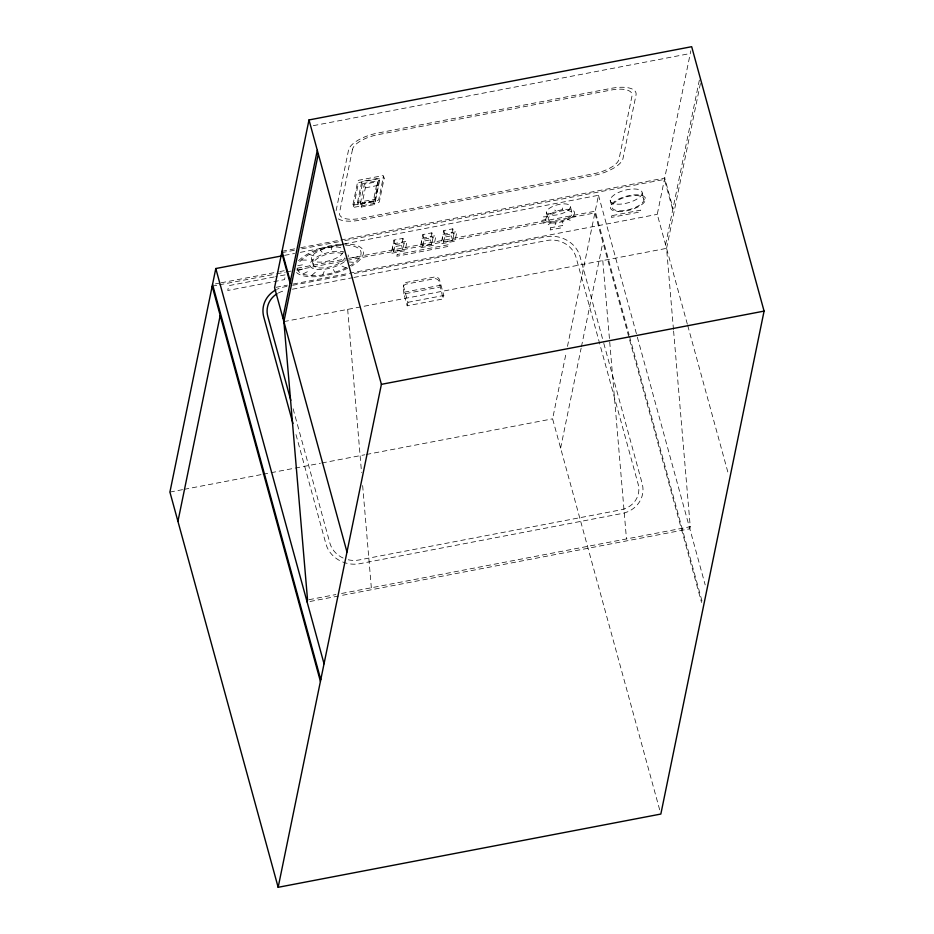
<?xml version="1.0" encoding="UTF-8"?>
<svg xmlns="http://www.w3.org/2000/svg" width="934" height="934" viewBox="0 0 934 934"><rect width="100%" height="100%" fill="white"/><g stroke="black" fill="none" stroke-linecap="round" stroke-linejoin="round"><path stroke-width="0.7" stroke-dasharray="4.67 3.5" d="M336.112 210.605L348.545 150.047A28.102 11.045 -15.3 0 1 378.13 132.955L611.315 88.333A28.102 11.045 -15.3 0 1 636.019 95.023L623.013 158.406A28.102 11.045 -15.3 0 1 593.417 175.499L360.244 220.12A28.102 11.045 -15.3 0 1 336.112 216.851M331.278 249.658L331.909 246.611M352.97 204.523L357.78 181.103A1.646 0.654 -15.3 0 1 359.508 180.099L382.088 175.779A1.646 0.654 -15.3 0 1 383.547 176.164L384.143 178.359L379.332 201.791A1.646 0.654 -15.3 0 1 377.593 202.795L355.013 207.114A1.646 0.654 -15.3 0 1 353.566 206.718L352.97 204.523A1.646 0.654 -15.3 0 0 354.418 204.92L376.997 200.6A1.646 0.654 -15.3 0 0 378.737 199.596L383.547 176.164M353.566 206.718L358.376 183.297A1.646 0.654 -15.3 0 1 360.115 182.293L382.695 177.974A1.646 0.654 -15.3 0 1 384.143 178.359M357.465 202.538L361.797 181.453L379.041 178.149L379.636 180.344L375.316 201.44L358.072 204.733L357.465 202.538L374.709 199.234L379.041 178.149M358.072 204.733L362.404 183.648L361.797 181.453M360.407 203.39L364.353 184.173L377.301 181.698L378.305 185.352L374.359 204.569L361.411 207.044L360.407 203.39L373.367 200.903L377.301 181.698M361.411 207.044L365.346 187.839L364.353 184.173M402.951 238.38L401.527 245.362L392.549 247.078L393.809 251.655L402.776 249.938L404.212 242.957L402.951 238.38L393.985 240.096L391.276 253.359L405.111 250.709L407.072 241.159L393.237 243.809M393.809 251.655L395.234 244.673L393.985 240.096M403.336 286.586L403.698 284.847M403.943 293.93L403.301 288.524A4.121 3.724 11.6 0 1 406.29 284.099L434.193 278.752A4.121 3.724 11.6 0 1 439.178 281.648L443.078 298.95L407.201 305.815L403.943 293.93L439.821 287.053M407.201 305.815L407.924 302.324L403.663 286.773A4.121 3.724 11.6 0 1 406.64 282.348L434.543 277.013A4.121 3.724 11.6 0 1 439.54 279.908L443.802 295.459L443.078 298.95M431.858 232.846L430.422 239.84L421.456 241.556L422.705 246.121L431.671 244.404L433.107 237.423L431.858 232.846L422.892 234.562L420.172 247.837L434.018 245.187L435.98 235.625L422.133 238.275M422.705 246.121L424.141 239.139L422.892 234.562M452.78 228.842L451.356 235.823L442.377 237.551L443.638 242.116L452.605 240.4L454.041 233.418L452.78 228.842L443.813 230.558L441.105 243.821L454.94 241.17L456.901 231.62L443.066 234.271M443.638 242.116L445.063 235.135L443.813 230.558M562.198 209.741L562.56 207.99M659.684 809.836L552.601 418.829L566.308 352.095M567.475 346.409L598.496 195.288L344.798 243.844M560.622 448.11L581.135 348.172M581.427 346.748L602.885 242.21M687.354 324.215L657.256 214.353L690.833 50.786M665.568 244.696L699.403 79.892M673.472 329.55L666.572 248.351L700.99 80.698M673.601 330.998L690.249 526.729L689.817 528.796L340.104 595.729M322.767 274.748L324.168 271.56M555.111 224.709L556.057 222.864M311.769 275.378L315.61 272.051M548.223 224.744L550.698 222.864M303.235 273.884L308.967 270.883M543.495 223.226L547.044 221.65M298.355 270.463L305.173 268.233M541.767 220.447L545.76 219.443M313.322 125.658L690.273 53.507M362.404 183.648L379.636 180.344M365.346 187.839L378.305 185.352M282.033 251.269L294.934 248.806M300.666 247.708L339.357 240.295M340.793 240.026L664.716 178.032L673.029 208.364M281.741 252.67L296.078 249.927M301.81 248.829L339.077 241.696M344.809 240.598L664.436 179.421L672.737 209.765M284.601 255.367L294.63 253.453M300.363 252.355L343.362 244.124M395.234 244.673L404.212 242.957M424.141 239.139L433.107 237.423M445.063 235.135L454.041 233.418M215.404 283.889L219.7 283.06M221.136 282.792L278.472 271.817M279.908 271.537L284.205 270.72M297.105 268.245L347.273 258.648M348.697 258.379L595.227 211.189L629.119 334.956M212.181 286.178L217.914 285.08M219.35 284.812L275.25 274.117M276.674 273.837L285.279 272.191M286.715 271.922L291.011 271.094M296.743 269.996L345.475 260.668M346.911 260.399L594.865 212.94L701.562 602.535M274.176 276.966L228.725 285.664L227.744 290.474L284.543 279.605L285.535 274.794L275.588 276.697M276.009 287.322L287.474 285.127M293.206 284.029L657.256 214.353M286.983 286.399L284.123 286.948A28.102 25.335 11.6 0 0 277.316 289.155M292.704 285.302L348.522 274.619M354.255 273.522L546.051 236.816A28.102 25.335 11.6 0 1 580.026 256.546L603.422 341.972M292.4 289.213L352.457 277.725M353.881 277.445L546.915 240.505A24.109 21.739 11.6 0 1 576.068 257.422L638.132 484.057A24.109 21.739 11.6 0 1 620.701 509.894L359.03 559.98A24.109 21.739 11.6 0 1 347.81 559.676M404.305 292.179L440.183 285.314M283.889 321.6L666.572 248.351M407.924 302.324L443.802 295.459M169.918 492.078L182.819 489.603M184.243 489.334L261.648 474.519M263.084 474.238L320.409 463.264M321.845 462.995L364.844 454.765M366.28 454.496L552.601 418.829M308.979 599.698L335.901 594.549M341.575 593.464L690.249 526.729M309.995 601.484L338.668 595.997M297.829 265.63L304.764 264.462M341.307 245.233L329.048 247.031A33.005 12.971 -15.3 0 0 297.946 264.404M352.854 257.55L359.625 256.745M543.354 216.886L547.067 216.653M572.238 216.676L575.706 216.723M301.74 260.049L307.811 260.119M348.849 261.952L354.488 262.407M547.966 213.197L550.733 213.769M309.528 254.515L313.859 255.811M567.895 219.467L570.207 220.296M342.054 266.132L345.755 267.766M554.773 210.045L556.104 211.317M320.082 249.81L322.078 252.157M562.151 221.662L562.91 223.133M333.415 269.494L334.652 272.086M687.739 325.616L728.52 474.53M642.195 192.988A16.508 6.48 -15.3 0 1 618.051 204.207A16.508 6.48 -15.3 0 1 618.308 192.579A16.508 6.48 -15.3 0 1 642.195 192.988L643.993 199.572A16.508 6.48 -15.3 0 1 619.861 210.792A16.508 6.48 -15.3 0 1 620.106 199.164A16.508 6.48 -15.3 0 1 643.993 199.572M610.182 200.191L611.98 206.788M598.496 195.288L705.193 584.906M629.504 336.368L702.31 602.196M570.359 206.554A12.375 4.868 -15.3 0 1 552.94 215.287A12.375 4.868 -15.3 0 1 551.796 206.881A12.375 4.868 -15.3 0 1 570.359 206.554L572.157 213.139A12.375 4.868 -15.3 0 1 554.749 221.872A12.375 4.868 -15.3 0 1 553.605 213.466A12.375 4.868 -15.3 0 1 572.157 213.139M603.796 343.373L642.148 483.415A28.102 25.335 11.6 0 1 621.834 513.537L359.905 563.669A28.102 25.335 11.6 0 1 325.931 543.938L295.249 431.905M546.378 212.59L548.176 219.175M451.356 235.823L452.605 240.4M430.422 239.84L431.671 244.404M401.527 245.362L402.776 249.938M374.709 199.234L375.316 201.44M373.367 200.903L374.359 204.569M311.886 259.617L313.485 265.478M293.101 408.753L329.877 543.063A24.109 21.739 11.6 0 0 343.07 558.03M602.792 260.563L626.469 538.93M347.67 309.387L361.54 472.511M362.649 485.563L371.335 587.766M344.401 261.718A19.801 7.776 -15.3 0 1 316.509 269.331A19.801 7.776 -15.3 0 1 315.4 257.889A19.801 7.776 -15.3 0 1 343.443 251.771M348.113 254.935A19.801 7.776 -15.3 0 1 348.148 257.025M344.879 257.866A16.508 6.48 -15.3 0 1 320.619 268A16.508 6.48 -15.3 0 1 319.767 257.083A16.508 6.48 -15.3 0 1 344.669 255.297M343.268 252.005A16.508 6.48 -15.3 0 1 319.615 262.15A16.508 6.48 -15.3 0 1 317.07 251.841A16.508 6.48 -15.3 0 1 342.463 248.748M342.183 244.101A35.48 13.94 -15.3 0 1 351.674 266.062M347.635 268.245A35.48 13.94 -15.3 0 1 296.557 272.53M298.53 260.761A35.48 13.94 -15.3 0 1 340.77 244.194M345.498 245.152A33.005 12.971 -15.3 0 1 348.195 266.739M346.899 267.416A33.005 12.971 -15.3 0 1 314.011 275.635A33.005 12.971 -15.3 0 1 297.059 267.731M278.344 293.007A24.109 21.739 11.6 0 1 285.255 290.579M352.515 149.347L339.532 212.602A24.109 9.468 -15.3 0 0 360.734 218.358L593.65 173.771A24.109 9.468 -15.3 0 0 619.032 159.107L632.026 95.84A24.109 9.468 -15.3 0 0 610.824 90.096L377.908 134.683A24.109 9.468 -15.3 0 0 352.515 149.347M397.183 254.515L396.833 256.255L448.647 246.343L449.009 244.591L397.183 254.515M550.663 227.779L550.219 229.962L562.175 227.674L562.618 225.491L550.663 227.779M611.817 215.672L611.455 217.412L640.362 211.878L640.724 210.138L611.817 215.672M551.282 222.922A14.851 5.838 -15.3 0 0 574.433 213.734A14.851 5.838 -15.3 0 0 554.796 211.808A14.851 5.838 -15.3 0 0 551.282 222.922M618.296 211.539A18.155 7.133 -15.3 0 0 645.569 199.584A18.155 7.133 -15.3 0 0 620.094 198.405A18.155 7.133 -15.3 0 0 618.296 211.539"/><path stroke-width="1.4" d="M281.729 255.916L215.801 268.537L169.918 492.078L278.157 887.3L660.84 814.051L764.082 311.104L691.674 46.7L308.991 119.949L274.573 287.602L346.981 551.994M177.939 521.347L220.202 315.458M282.885 317.945L317.291 150.292M318.296 153.947L283.889 321.6L307.555 599.967L307.134 602.033M278.157 887.3L381.399 384.341L308.991 119.949M381.399 384.341L764.082 311.104M282.033 251.269L290.334 281.613M281.741 252.67L290.054 283.014M290.801 400.359L267.813 316.428A24.109 21.739 11.6 0 1 277.094 293.72M292.937 423.499L263.797 317.07A28.102 25.335 11.6 0 1 276.067 289.773M215.801 268.537L324.04 663.759M212.543 284.438L320.771 679.66M212.181 286.178L320.42 681.411"/></g></svg>
